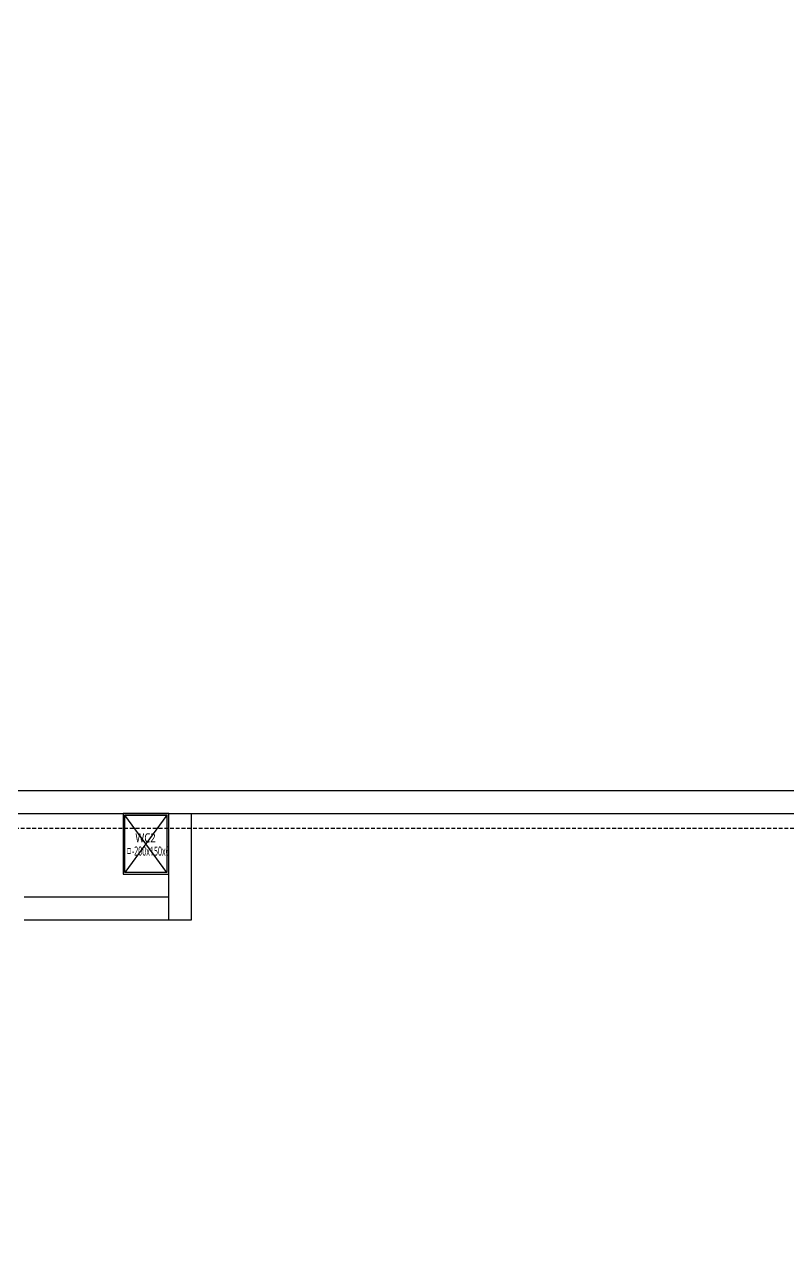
# Model space of a CAD drawing. Header units: millimetres. Extents: x 13515 to 183937, y -33900 to -660.
# Drawn here: x 121659.9 to 121699.3, y -19641.9 to -19579.4 of the extents above; entities that cross this region are included whole.
import ezdxf
from ezdxf.enums import TextEntityAlignment as Align

# ---------------------------------------------------------------- set-up
doc = ezdxf.new("R2010")
doc.units = ezdxf.units.MM
doc.header["$LTSCALE"] = 100
doc.header["$MEASUREMENT"] = 0
doc.header["$PDSIZE"] = -10
doc.linetypes.add('HIDDEN2', pattern=[0.1875, 0.125, -0.0625])
doc.layers.get('0').update_dxf_attribs({"linetype": 'CONTINUOUS'})
doc.layers.get('Defpoints').update_dxf_attribs({"color": 171, "linetype": 'CONTINUOUS'})
doc.layers.add('ELE9', color=9, linetype='CONTINUOUS')
doc.layers.add('h COLUMN', color=252, linetype='CONTINUOUS')
doc.styles.add('TE', font='malgun_0.ttf')

# ---------------------------------------------------------------- blocks, each defined once
blk = doc.blocks.new('*U142')
at = {"color": 0, "linetype": 'ByBlock'}
for p, q in [((100, 75), (-100, 75)), ((-100, 75), (-100, -75)), ((-94, 69), (94, 69)), ((-94, -69), (-94, 69)), ((94, 69), (94, -69)), ((100, -75), (100, 75)), ((-100, -75), (100, -75)), ((94, -69), (-94, -69))]:
    blk.add_line(p, q, dxfattribs=at)
at = {"layer": 'Defpoints'}
blk.add_point((0, 0), dxfattribs=at)
blk = doc.blocks.new('WC2')
at = {"layer": 'h COLUMN', "ltscale": 0.1}
for p, q in [((69, -94), (-69, 94)), ((69, 94), (-69, -94))]:
    blk.add_line(p, q, dxfattribs=at)
at = {"layer": 'h COLUMN', "ltscale": 0.1, "rotation": 90}
blk.add_blockref('*U142', (0, 0), dxfattribs=at)
at = {"layer": 'Defpoints', "style": 'TE'}
for s, width, p in [('WC2', 0.8, (-34.4, 19.4)), ('ㅁ-200x150x6', 0.5, (-65.3, -24))]:
    blk.add_text(s, height=30, dxfattribs=dict(at, width=width)).set_placement(p, align=Align.MIDDLE_LEFT)
blk = doc.blocks.new('지상1층 WC 배치')
at = {"ltscale": 10000}
blk.add_blockref('WC2', (211300, -26650), dxfattribs=at)
blk = doc.blocks.new('FGHJ')
at = {"layer": 'ELE9'}
blk.add_line((37191849.1, 40396.3), (37195399.1, 40396.3), dxfattribs=at)
at = {"layer": 'ELE9', "linetype": 'HIDDEN2'}
blk.add_lwpolyline([(37195449.1, 67346.3), (37195449.1, 40346.3), (37042549.1, 40346.3), (37042549.1, 51346.3), (37030449.1, 51346.3), (37030449.1, -38303.7), (37200899.1, -38303.7)], dxfattribs=at)
at = {"layer": 'ELE9'}
for points in [[(37191849.1, 40471.3), (37195324.1, 40471.3)], [(37192199.1, 40046.3), (37192749.1, 40046.3), (37192749.1, 40396.3)], [(37192674.1, 40046.3), (37192674.1, 40396.3)], [(37192199.1, 40121.3), (37192674.1, 40121.3)]]:
    blk.add_lwpolyline(points, dxfattribs=at)
blk.add_blockref('지상1층 WC 배치', (36981299.1, 66946.3), dxfattribs=at)

msp = doc.modelspace()

# ---------------------------------------------------------------- block references
at = {"xscale": 0.01565102769230769, "yscale": 0.01565102769230769, "zscale": 0.01565102769230769}
msp.add_blockref('FGHJ', (-460436.194, -20252.242), dxfattribs=at)

doc.saveas('drawing.dxf')
